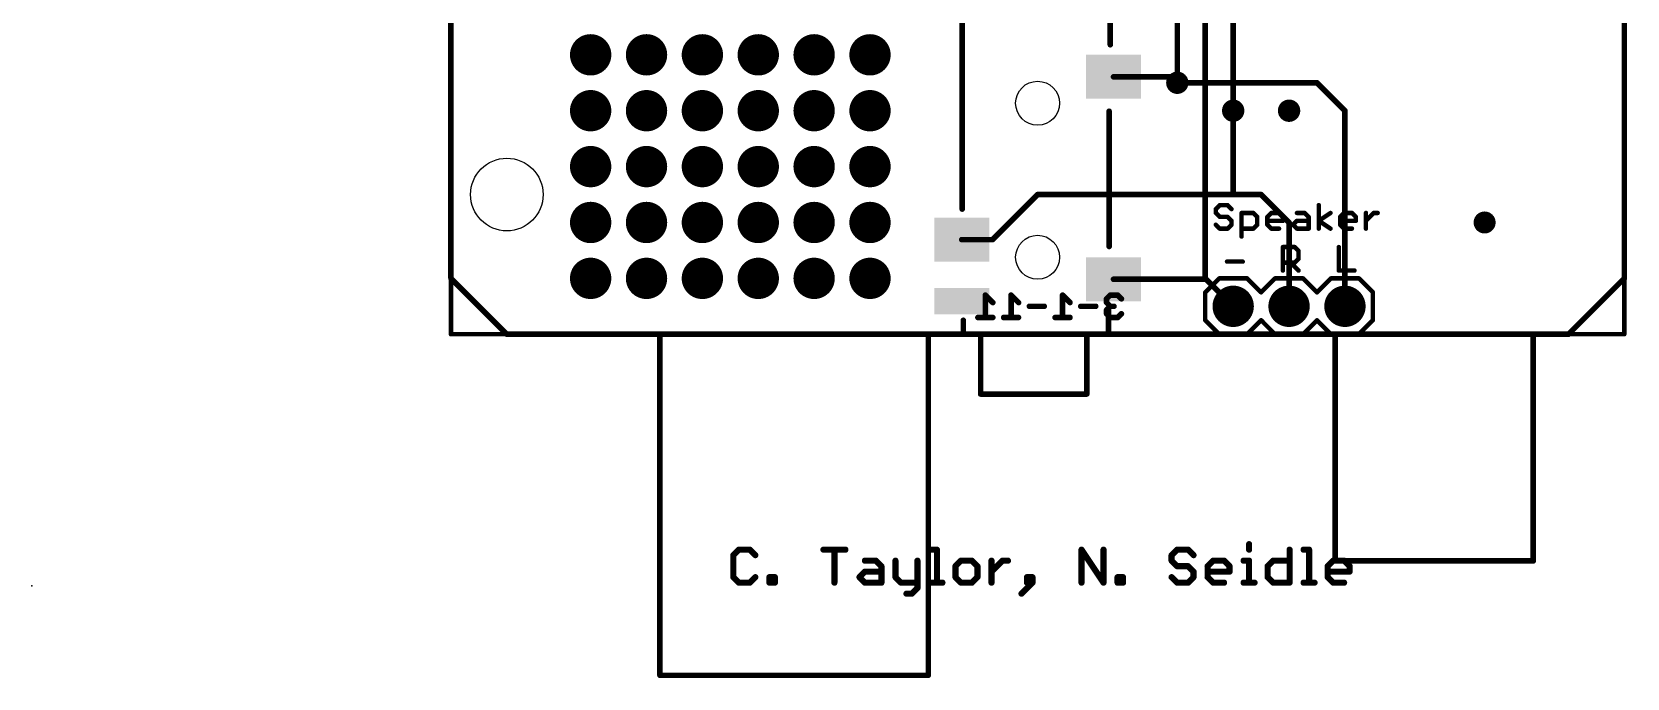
# Model space of a CAD drawing. Extents: x -19.1 to 53.5, y -15.6 to 59.8.
# Drawn here: x -19.1 to 53.5, y -15.6 to 13.7 of the extents above; entities that cross this region are included whole.
import ezdxf

# ---------------------------------------------------------------- set-up
doc = ezdxf.new("R2010")
doc.units = 0
for name, color, linetype in [('1', 12, 'CONTINUOUS'), ('16', 132, 'CONTINUOUS'), ('17', 110, 'CONTINUOUS'), ('18', 110, 'CONTINUOUS'), ('20', 53, 'CONTINUOUS'), ('21', 41, 'CONTINUOUS'), ('23', 53, 'CONTINUOUS'), ('51', 53, 'CONTINUOUS')]:
    doc.layers.add(name, color=color, linetype=linetype)

# ---------------------------------------------------------------- blocks, each defined once
blk = doc.blocks.new('RECT')
blk.add_solid([(-0.5, -0.5), (0.5, -0.5), (-0.5, 0.5), (0.5, 0.5)])
blk = doc.blocks.new('ROUNDP')
at = {"const_width": 0.5}
blk.add_lwpolyline([(0, -0.25, 1), (0, 0.25, 1), (0, -0.25)], format="xyb", dxfattribs=at)
blk = doc.blocks.new('PIE')
at = {"const_width": 0.5}
blk.add_lwpolyline([(0, -0.25, 1), (0, 0.25, 1), (0, -0.25)], format="xyb", dxfattribs=at)
blk = doc.blocks.new('ROUNDV')
at = {"const_width": 0.5}
blk.add_lwpolyline([(0, -0.25, 1), (0, 0.25, 1), (0, -0.25)], format="xyb", dxfattribs=at)

msp = doc.modelspace()

# ---------------------------------------------------------------- linework, layer by layer
at = {"layer": '1'}
for points, const_width in [([(0, 0), (0, 59.69)], 0.2032), ([(53.34, 59.69), (53.34, 0)], 0.2032), ([(30.12, 11.7), (32.75, 11.7)], 0.254), ([(32.75, 11.7), (33.02, 11.43)], 0.254), ([(33.02, 11.43), (39.37, 11.43)], 0.254), ([(39.37, 11.43), (40.64, 10.16)], 0.254), ([(35.56, 6.35), (35.56, 10.16)], 0.254), ([(40.64, 10.16), (40.64, 1.27)], 0.254), ([(24.62, 4.3), (26.67, 6.35)], 0.254), ([(26.67, 6.35), (35.56, 6.35)], 0.254), ([(35.56, 6.35), (36.83, 6.35)], 0.254), ([(36.83, 6.35), (38.1, 5.08)], 0.254), ([(38.1, 5.08), (38.1, 1.27)], 0.254), ([(23.22, 4.3), (24.62, 4.3)], 0.254), ([(30.12, 2.5), (34.33, 2.5)], 0.254), ([(34.33, 2.5), (35.56, 1.27)], 0.254), ([(53.34, 0), (0, 0)], 0.2032)]:
    msp.add_lwpolyline(points, dxfattribs=dict(at, const_width=const_width))
for points, const_width in [([(30.12, 11.7635, 1), (30.12, 11.6365)], 0.127), ([(32.7949, 11.7449, 1), (32.7051, 11.6551)], 0.127), ([(32.75, 11.6365, 1), (32.75, 11.7635)], 0.127), ([(33.02, 11.4935, 1), (33.02, 11.3665)], 0.127), ([(32.9751, 11.3851, 1), (33.0649, 11.4749)], 0.127), ([(39.4149, 11.4749, 1), (39.3251, 11.3851)], 0.127), ([(39.37, 11.3665, 1), (39.37, 11.4935)], 0.127), ([(35.6235, 10.16, 1), (35.4965, 10.16)], 0.127), ([(40.7035, 10.16, 1), (40.5765, 10.16)], 0.127), ([(40.5951, 10.1151, 1), (40.6849, 10.2049)], 0.127), ([(26.67, 6.4135, 1), (26.67, 6.2865)], 0.127), ([(26.7149, 6.3051, 1), (26.6251, 6.3949)], 0.127), ([(35.56, 6.4135, 1), (35.56, 6.2865)], 0.127), ([(35.4965, 6.35, 1), (35.6235, 6.35)], 0.127), ([(35.56, 6.2865, 1), (35.56, 6.4135)], 0.127), ([(36.8749, 6.3949, 1), (36.7851, 6.3051)], 0.127), ([(36.83, 6.2865, 1), (36.83, 6.4135)], 0.127), ([(38.1635, 5.08, 1), (38.0365, 5.08)], 0.127), ([(38.0551, 5.0351, 1), (38.1449, 5.1249)], 0.127), ([(23.22, 4.3635, 1), (23.22, 4.2365)], 0.127), ([(24.5751, 4.3449, 1), (24.6649, 4.2551)], 0.127), ([(24.62, 4.2365, 1), (24.62, 4.3635)], 0.127), ([(30.12, 2.5635, 1), (30.12, 2.4365)], 0.127), ([(34.3749, 2.5449, 1), (34.2851, 2.4551)], 0.127), ([(34.33, 2.4365, 1), (34.33, 2.5635)], 0.127), ([(35.5151, 1.2251, 1), (35.6049, 1.3149)], 0.127), ([(38.0365, 1.27, 1), (38.1635, 1.27)], 0.127), ([(40.5765, 1.27, 1), (40.7035, 1.27)], 0.127), ([(0, 0.0508, 1), (0, -0.0508)], 0.1016), ([(-0.0508, 0, 1), (0.0508, 0)], 0.1016), ([(53.2892, 0, 1), (53.3908, 0)], 0.1016), ([(53.34, -0.0508, 1), (53.34, 0.0508)], 0.1016)]:
    msp.add_lwpolyline(points, format="xyb", dxfattribs=dict(at, const_width=const_width))
at = {"layer": '16'}
for points, const_width in [([(0, 0), (0, 59.69)], 0.2032), ([(53.34, 59.69), (53.34, 0)], 0.2032), ([(34.29, 2.54), (34.29, 31.115)], 0.254), ([(35.56, 10.16), (35.56, 31.75)], 0.254), ([(33.02, 11.43), (33.02, 30.607)], 0.254), ([(35.56, 1.27), (34.29, 2.54)], 0.254), ([(24.633, 1.4399), (24.2941, 1.7789)], 0.254), ([(24.2941, 1.7789), (24.2941, 0.762)], 0.254), ([(25.8024, 1.4399), (25.4635, 1.7789)], 0.254), ([(25.4635, 1.7789), (25.4635, 0.762)], 0.254), ([(28.1412, 1.4399), (27.8023, 1.7789)], 0.254), ([(27.8023, 1.7789), (27.8023, 0.762)], 0.254), ([(29.9716, 1.7789), (29.8021, 1.6094)], 0.254), ([(29.8021, 1.6094), (29.8021, 1.4399)], 0.254), ([(29.8021, 1.4399), (29.9716, 1.2704)], 0.254), ([(30.3105, 1.7789), (29.9716, 1.7789)], 0.254), ([(30.48, 1.6094), (30.3105, 1.7789)], 0.254), ([(24.633, 0.762), (23.9551, 0.762)], 0.254), ([(25.8024, 0.762), (25.1245, 0.762)], 0.254), ([(26.9718, 1.2704), (26.2939, 1.2704)], 0.254), ([(28.1412, 0.762), (27.4633, 0.762)], 0.254), ([(29.3106, 1.2704), (28.6327, 1.2704)], 0.254), ([(29.9716, 1.2704), (29.8021, 1.101)], 0.254), ([(29.8021, 1.101), (29.8021, 0.9315)], 0.254), ([(29.8021, 0.9315), (29.9716, 0.762)], 0.254), ([(29.9716, 1.2704), (30.141, 1.2704)], 0.254), ([(29.9716, 0.762), (30.3105, 0.762)], 0.254), ([(30.3105, 0.762), (30.48, 0.9315)], 0.254), ([(53.34, 0), (0, 0)], 0.2032)]:
    msp.add_lwpolyline(points, dxfattribs=dict(at, const_width=const_width))
for points, const_width in [([(32.9565, 11.43, 1), (33.0835, 11.43)], 0.127), ([(35.4965, 10.16, 1), (35.6235, 10.16)], 0.127), ([(34.3349, 2.5849, 1), (34.2451, 2.4951)], 0.127), ([(34.2265, 2.54, 1), (34.3535, 2.54)], 0.127), ([(24.339, 1.8238, 1), (24.2492, 1.734)], 0.127), ([(24.3576, 1.7789, 1), (24.2306, 1.7789)], 0.127), ([(24.5881, 1.395, 1), (24.6779, 1.4848)], 0.127), ([(25.5084, 1.8238, 1), (25.4186, 1.734)], 0.127), ([(25.527, 1.7789, 1), (25.4, 1.7789)], 0.127), ([(25.7575, 1.395, 1), (25.8473, 1.4848)], 0.127), ([(27.8472, 1.8238, 1), (27.7573, 1.734)], 0.127), ([(27.8658, 1.7789, 1), (27.7387, 1.7789)], 0.127), ([(28.0963, 1.395, 1), (28.1861, 1.4848)], 0.127), ([(29.8656, 1.6094, 1), (29.7386, 1.6094)], 0.127), ([(29.7572, 1.6543, 1), (29.847, 1.5645)], 0.127), ([(29.847, 1.4848, 1), (29.7572, 1.395)], 0.127), ([(29.7386, 1.4399, 1), (29.8656, 1.4399)], 0.127), ([(29.9716, 1.8424, 1), (29.9716, 1.7154)], 0.127), ([(30.0165, 1.734, 1), (29.9267, 1.8238)], 0.127), ([(30.3554, 1.8238, 1), (30.2656, 1.734)], 0.127), ([(30.3105, 1.7154, 1), (30.3105, 1.8424)], 0.127), ([(30.4351, 1.5645, 1), (30.5249, 1.6543)], 0.127), ([(23.9551, 0.8255, 1), (23.9551, 0.6985)], 0.127), ([(24.2306, 0.762, 1), (24.3576, 0.762)], 0.127), ([(24.633, 0.6985, 1), (24.633, 0.8255)], 0.127), ([(25.1245, 0.8255, 1), (25.1245, 0.6985)], 0.127), ([(25.4, 0.762, 1), (25.527, 0.762)], 0.127), ([(25.8024, 0.6985, 1), (25.8024, 0.8255)], 0.127), ([(26.2939, 1.3339, 1), (26.2939, 1.2069)], 0.127), ([(26.9718, 1.2069, 1), (26.9718, 1.3339)], 0.127), ([(27.4633, 0.8255, 1), (27.4633, 0.6985)], 0.127), ([(27.7387, 0.762, 1), (27.8658, 0.762)], 0.127), ([(28.1412, 0.6985, 1), (28.1412, 0.8255)], 0.127), ([(28.6327, 1.3339, 1), (28.6327, 1.2069)], 0.127), ([(29.3106, 1.2069, 1), (29.3106, 1.3339)], 0.127), ([(29.8656, 1.101, 1), (29.7386, 1.101)], 0.127), ([(29.7572, 1.1459, 1), (29.847, 1.0561)], 0.127), ([(29.847, 0.9764, 1), (29.7572, 0.8866)], 0.127), ([(29.7386, 0.9315, 1), (29.8656, 0.9315)], 0.127), ([(29.9716, 1.3339, 1), (29.9716, 1.2069)], 0.127), ([(29.9716, 0.8255, 1), (29.9716, 0.6985)], 0.127), ([(30.0165, 1.2255, 1), (29.9267, 1.3153)], 0.127), ([(29.9267, 1.2255, 1), (30.0165, 1.3153)], 0.127), ([(29.9267, 0.7171, 1), (30.0165, 0.8069)], 0.127), ([(30.141, 1.2069, 1), (30.141, 1.3339)], 0.127), ([(30.2656, 0.8069, 1), (30.3554, 0.7171)], 0.127), ([(30.3105, 0.6985, 1), (30.3105, 0.8255)], 0.127), ([(30.5249, 0.8866, 1), (30.4351, 0.9764)], 0.127), ([(35.5151, 1.2251, 1), (35.6049, 1.3149)], 0.127), ([(0, 0.0508, 1), (0, -0.0508)], 0.1016), ([(-0.0508, 0, 1), (0.0508, 0)], 0.1016), ([(53.2892, 0, 1), (53.3908, 0)], 0.1016), ([(53.34, -0.0508, 1), (53.34, 0.0508)], 0.1016)]:
    msp.add_lwpolyline(points, format="xyb", dxfattribs=dict(at, const_width=const_width))
at = {"layer": '20', "const_width": 0.2032}
for points in [[(53.34, 57.15), (53.34, 2.54)], [(0, 2.54), (0, 55.88)], [(2.54, 0), (0, 2.54)], [(53.34, 2.54), (50.8, 0)], [(50.8, 0), (2.54, 0)]]:
    msp.add_lwpolyline(points, dxfattribs=at)
at = {"layer": '20', "const_width": 0.1016}
for points in [[(0.0359, 2.5759, 1), (-0.0359, 2.5041)], [(-0.0508, 2.54, 1), (0.0508, 2.54)], [(53.2892, 2.54, 1), (53.3908, 2.54)], [(53.3759, 2.5041, 1), (53.3041, 2.5759)], [(2.54, 0.0508, 1), (2.54, -0.0508)], [(2.5041, -0.0359, 1), (2.5759, 0.0359)], [(50.7641, 0.0359, 1), (50.8359, -0.0359)], [(50.8, -0.0508, 1), (50.8, 0.0508)]]:
    msp.add_lwpolyline(points, format="xyb", dxfattribs=at)
at = {"layer": '20'}
for centre, radius in [((26.67, 10.5), 1), ((2.54, 6.35), 1.651), ((26.67, 3.5), 1)]:
    msp.add_circle(centre, radius, dxfattribs=at)
at = {"layer": '21'}
for points, const_width in [([(23.241, 14.478), (23.241, 5.6896)], 0.254), ([(29.972, 14.5288), (29.972, 13.1572)], 0.254), ([(29.9212, 3.9878), (29.9212, 10.1346)], 0.254), ([(34.9505, 5.8683), (34.7726, 5.6904)], 0.2032), ([(35.3065, 5.8683), (34.9505, 5.8683)], 0.2032), ([(35.4844, 5.6904), (35.3065, 5.8683)], 0.2032), ([(39.4502, 4.8006), (39.4502, 5.8683)], 0.2032), ([(34.7726, 5.6904), (34.7726, 5.5124)], 0.2032), ([(34.7726, 5.5124), (34.9505, 5.3345)], 0.2032), ([(34.9505, 4.8006), (34.7726, 4.9786)], 0.2032), ([(34.9505, 5.3345), (35.3065, 5.3345)], 0.2032), ([(35.3065, 5.3345), (35.4844, 5.1565)], 0.2032), ([(35.4844, 4.9786), (35.3065, 4.8006)], 0.2032), ([(35.4844, 5.1565), (35.4844, 4.9786)], 0.2032), ([(35.942, 4.4447), (35.942, 5.5124)], 0.2032), ([(35.942, 5.5124), (36.4759, 5.5124)], 0.2032), ([(36.4759, 5.5124), (36.6538, 5.3345)], 0.2032), ([(36.6538, 4.9786), (36.4759, 4.8006)], 0.2032), ([(36.6538, 5.3345), (36.6538, 4.9786)], 0.2032), ([(37.1114, 5.3345), (37.2893, 5.5124)], 0.2032), ([(37.1114, 4.9786), (37.1114, 5.3345)], 0.2032), ([(37.8232, 5.1565), (37.1114, 5.1565)], 0.2032), ([(37.2893, 4.8006), (37.1114, 4.9786)], 0.2032), ([(37.2893, 5.5124), (37.6453, 5.5124)], 0.2032), ([(37.6453, 5.5124), (37.8232, 5.3345)], 0.2032), ([(37.8232, 5.3345), (37.8232, 5.1565)], 0.2032), ([(38.2808, 4.9786), (38.4587, 5.1565)], 0.2032), ([(38.4587, 4.8006), (38.2808, 4.9786)], 0.2032), ([(38.4587, 5.5124), (38.8146, 5.5124)], 0.2032), ([(38.4587, 5.1565), (38.9926, 5.1565)], 0.2032), ([(38.8146, 5.5124), (38.9926, 5.3345)], 0.2032), ([(38.9926, 5.3345), (38.9926, 4.8006)], 0.2032), ([(39.4502, 5.1565), (39.984, 5.5124)], 0.2032), ([(39.984, 4.8006), (39.4502, 5.1565)], 0.2032), ([(40.4247, 5.3345), (40.6026, 5.5124)], 0.2032), ([(40.4247, 4.9786), (40.4247, 5.3345)], 0.2032), ([(41.1365, 5.1565), (40.4247, 5.1565)], 0.2032), ([(40.6026, 4.8006), (40.4247, 4.9786)], 0.2032), ([(40.6026, 5.5124), (40.9585, 5.5124)], 0.2032), ([(40.9585, 5.5124), (41.1365, 5.3345)], 0.2032), ([(41.1365, 5.3345), (41.1365, 5.1565)], 0.2032), ([(41.5941, 4.8006), (41.5941, 5.5124)], 0.2032), ([(41.5941, 5.1565), (41.95, 5.5124)], 0.2032), ([(41.95, 5.5124), (42.1279, 5.5124)], 0.2032), ([(35.3065, 4.8006), (34.9505, 4.8006)], 0.2032), ([(36.4759, 4.8006), (35.942, 4.8006)], 0.2032), ([(37.6453, 4.8006), (37.2893, 4.8006)], 0.2032), ([(38.9926, 4.8006), (38.4587, 4.8006)], 0.2032), ([(40.9585, 4.8006), (40.6026, 4.8006)], 0.2032), ([(37.8206, 2.8956), (37.8206, 3.9633)], 0.2032), ([(37.8206, 3.9633), (38.3545, 3.9633)], 0.2032), ([(38.3545, 3.9633), (38.5324, 3.7854)], 0.2032), ([(38.5324, 3.7854), (38.5324, 3.4295)], 0.2032), ([(40.3606, 3.9633), (40.3606, 2.8956)], 0.2032), ([(35.2806, 3.3025), (35.9924, 3.3025)], 0.2032), ([(38.3545, 3.2515), (37.8206, 3.2515)], 0.2032), ([(38.1765, 3.2515), (38.5324, 2.8956)], 0.2032), ([(38.5324, 3.4295), (38.3545, 3.2515)], 0.2032), ([(40.3606, 2.8956), (41.0724, 2.8956)], 0.2032), ([(34.925, 2.54), (34.29, 1.905)], 0.2032), ([(34.925, 2.54), (36.195, 2.54)], 0.2032), ([(36.195, 2.54), (36.83, 1.905)], 0.2032), ([(36.83, 1.905), (37.465, 2.54)], 0.2032), ([(37.465, 2.54), (38.735, 2.54)], 0.2032), ([(38.735, 2.54), (39.37, 1.905)], 0.2032), ([(39.37, 1.905), (40.005, 2.54)], 0.2032), ([(40.005, 2.54), (41.275, 2.54)], 0.2032), ([(41.275, 2.54), (41.91, 1.905)], 0.2032), ([(34.29, 1.905), (34.29, 0.635)], 0.2032), ([(41.91, 1.905), (41.91, 0.635)], 0.2032), ([(34.29, 0.635), (34.925, 0)], 0.2032), ([(36.83, 0.635), (36.195, 0)], 0.2032), ([(37.465, 0), (36.83, 0.635)], 0.2032), ([(39.37, 0.635), (38.735, 0)], 0.2032), ([(40.005, 0), (39.37, 0.635)], 0.2032), ([(41.91, 0.635), (41.275, 0)], 0.2032), ([(36.195, 0), (34.925, 0)], 0.2032), ([(38.735, 0), (37.465, 0)], 0.2032), ([(41.275, 0), (40.005, 0)], 0.2032), ([(36.2827, -9.5404), (36.2827, -9.7904)], 0.2794), ([(13.0897, -9.7904), (12.8397, -10.0404)], 0.2794), ([(12.8397, -10.0404), (12.8397, -11.0403)], 0.2794), ([(13.5896, -9.7904), (13.0897, -9.7904)], 0.2794), ([(13.8396, -10.0404), (13.5896, -9.7904)], 0.2794), ([(16.9326, -9.7904), (17.9325, -9.7904)], 0.2794), ([(17.4325, -11.2903), (17.4325, -9.7904)], 0.2794), ([(18.8197, -10.2904), (19.3197, -10.2904)], 0.2794), ([(19.3197, -10.2904), (19.5697, -10.5404)], 0.2794), ([(20.2069, -10.2904), (20.2069, -11.0403)], 0.2794), ([(21.2068, -10.2904), (21.2068, -11.5403)], 0.2794), ([(21.8441, -9.7904), (22.094, -9.7904)], 0.2794), ([(22.094, -9.7904), (22.094, -11.2903)], 0.2794), ([(23.1855, -10.2904), (22.9355, -10.5404)], 0.2794), ([(23.6854, -10.2904), (23.1855, -10.2904)], 0.2794), ([(23.9354, -10.5404), (23.6854, -10.2904)], 0.2794), ([(24.5727, -11.2903), (24.5727, -10.2904)], 0.2794), ([(24.5727, -10.7903), (25.0726, -10.2904)], 0.2794), ([(25.0726, -10.2904), (25.3226, -10.2904)], 0.2794), ([(28.6655, -11.2903), (28.6655, -9.7904)], 0.2794), ([(28.6655, -9.7904), (29.6655, -11.2903)], 0.2794), ([(29.6655, -11.2903), (29.6655, -9.7904)], 0.2794), ([(33.0084, -9.7904), (32.7584, -10.0404)], 0.2794), ([(32.7584, -10.0404), (32.7584, -10.2904)], 0.2794), ([(32.7584, -10.2904), (33.0084, -10.5404)], 0.2794), ([(33.5084, -9.7904), (33.0084, -9.7904)], 0.2794), ([(33.7584, -10.0404), (33.5084, -9.7904)], 0.2794), ([(34.3956, -10.5404), (34.6456, -10.2904)], 0.2794), ([(34.6456, -10.2904), (35.1455, -10.2904)], 0.2794), ([(35.1455, -10.2904), (35.3955, -10.5404)], 0.2794), ([(36.0327, -10.2904), (36.2827, -10.2904)], 0.2794), ([(36.2827, -10.2904), (36.2827, -11.2903)], 0.2794), ([(37.1242, -10.5404), (37.3742, -10.2904)], 0.2794), ([(37.3742, -10.2904), (38.1241, -10.2904)], 0.2794), ([(38.1241, -9.7904), (38.1241, -11.2903)], 0.2794), ([(38.7613, -9.7904), (39.0113, -9.7904)], 0.2794), ([(39.0113, -9.7904), (39.0113, -11.2903)], 0.2794), ([(39.8528, -10.5404), (40.1028, -10.2904)], 0.2794), ([(40.1028, -10.2904), (40.6027, -10.2904)], 0.2794), ([(40.6027, -10.2904), (40.8527, -10.5404)], 0.2794), ([(18.5697, -11.0403), (18.8197, -10.7903)], 0.2794), ([(18.8197, -10.7903), (19.5697, -10.7903)], 0.2794), ([(19.5697, -10.5404), (19.5697, -11.2903)], 0.2794), ([(22.9355, -10.5404), (22.9355, -11.0403)], 0.2794), ([(23.9354, -11.0403), (23.9354, -10.5404)], 0.2794), ([(33.0084, -10.5404), (33.5084, -10.5404)], 0.2794), ([(33.5084, -10.5404), (33.7584, -10.7903)], 0.2794), ([(33.7584, -10.7903), (33.7584, -11.0403)], 0.2794), ([(34.3956, -11.0403), (34.3956, -10.5404)], 0.2794), ([(35.3955, -10.7903), (34.3956, -10.7903)], 0.2794), ([(35.3955, -10.5404), (35.3955, -10.7903)], 0.2794), ([(37.1242, -11.0403), (37.1242, -10.5404)], 0.2794), ([(39.8528, -11.0403), (39.8528, -10.5404)], 0.2794), ([(40.8527, -10.7903), (39.8528, -10.7903)], 0.2794), ([(40.8527, -10.5404), (40.8527, -10.7903)], 0.2794), ([(12.8397, -11.0403), (13.0897, -11.2903)], 0.2794), ([(13.0897, -11.2903), (13.5896, -11.2903)], 0.2794), ([(13.5896, -11.2903), (13.8396, -11.0403)], 0.2794), ([(14.4769, -11.2903), (14.4769, -11.0403)], 0.2794), ([(14.4769, -11.0403), (14.7268, -11.0403)], 0.2794), ([(14.7268, -11.2903), (14.4769, -11.2903)], 0.2794), ([(14.7268, -11.0403), (14.7268, -11.2903)], 0.2794), ([(18.8197, -11.2903), (18.5697, -11.0403)], 0.2794), ([(19.5697, -11.2903), (18.8197, -11.2903)], 0.2794), ([(20.2069, -11.0403), (20.4569, -11.2903)], 0.2794), ([(20.4569, -11.2903), (21.2068, -11.2903)], 0.2794), ([(21.2068, -11.5403), (20.9568, -11.7903)], 0.2794), ([(21.8441, -11.2903), (22.344, -11.2903)], 0.2794), ([(22.9355, -11.0403), (23.1855, -11.2903)], 0.2794), ([(23.1855, -11.2903), (23.6854, -11.2903)], 0.2794), ([(23.6854, -11.2903), (23.9354, -11.0403)], 0.2794), ([(25.9369, -11.7903), (26.4369, -11.2903)], 0.2794), ([(26.4369, -11.0403), (26.1869, -11.0403)], 0.2794), ([(26.1869, -11.0403), (26.1869, -11.2903)], 0.2794), ([(26.1869, -11.2903), (26.4369, -11.2903)], 0.2794), ([(26.4369, -11.2903), (26.4369, -11.0403)], 0.2794), ([(30.3027, -11.2903), (30.3027, -11.0403)], 0.2794), ([(30.3027, -11.0403), (30.5527, -11.0403)], 0.2794), ([(30.5527, -11.2903), (30.3027, -11.2903)], 0.2794), ([(30.5527, -11.0403), (30.5527, -11.2903)], 0.2794), ([(33.0084, -11.2903), (32.7584, -11.0403)], 0.2794), ([(33.5084, -11.2903), (33.0084, -11.2903)], 0.2794), ([(33.7584, -11.0403), (33.5084, -11.2903)], 0.2794), ([(34.6456, -11.2903), (34.3956, -11.0403)], 0.2794), ([(35.1455, -11.2903), (34.6456, -11.2903)], 0.2794), ([(36.0327, -11.2903), (36.5327, -11.2903)], 0.2794), ([(37.3742, -11.2903), (37.1242, -11.0403)], 0.2794), ([(38.1241, -11.2903), (37.3742, -11.2903)], 0.2794), ([(38.7613, -11.2903), (39.2613, -11.2903)], 0.2794), ([(40.1028, -11.2903), (39.8528, -11.0403)], 0.2794), ([(40.6027, -11.2903), (40.1028, -11.2903)], 0.2794), ([(20.9568, -11.7903), (20.7069, -11.7903)], 0.2794)]:
    msp.add_lwpolyline(points, dxfattribs=dict(at, const_width=const_width))
for points, const_width in [([(29.9085, 13.1572, 1), (30.0355, 13.1572)], 0.127), ([(29.9847, 10.1346, 1), (29.8577, 10.1346)], 0.127), ([(34.9505, 5.9191, 1), (34.9505, 5.8175)], 0.1016), ([(34.9865, 5.8324, 1), (34.9146, 5.9042)], 0.1016), ([(35.3424, 5.9042, 1), (35.2705, 5.8324)], 0.1016), ([(35.3065, 5.8175, 1), (35.3065, 5.9191)], 0.1016), ([(39.501, 5.8683, 1), (39.3994, 5.8683)], 0.1016), ([(23.1775, 5.6896, 1), (23.3045, 5.6896)], 0.127), ([(34.8234, 5.6904, 1), (34.7218, 5.6904)], 0.1016), ([(34.7367, 5.7263, 1), (34.8085, 5.6544)], 0.1016), ([(34.8085, 5.5483, 1), (34.7367, 5.4765)], 0.1016), ([(34.7218, 5.5124, 1), (34.8234, 5.5124)], 0.1016), ([(34.8085, 5.0145, 1), (34.7367, 4.9426)], 0.1016), ([(34.9505, 5.3853, 1), (34.9505, 5.2837)], 0.1016), ([(34.9146, 5.2985, 1), (34.9865, 5.3704)], 0.1016), ([(35.3424, 5.3704, 1), (35.2705, 5.2985)], 0.1016), ([(35.3065, 5.2837, 1), (35.3065, 5.3853)], 0.1016), ([(35.5352, 5.1565, 1), (35.4336, 5.1565)], 0.1016), ([(35.4485, 5.6544, 1), (35.5203, 5.7263)], 0.1016), ([(35.4485, 5.1206, 1), (35.5203, 5.1924)], 0.1016), ([(35.5203, 4.9426, 1), (35.4485, 5.0145)], 0.1016), ([(35.9928, 5.5124, 1), (35.8912, 5.5124)], 0.1016), ([(35.942, 5.5632, 1), (35.942, 5.4616)], 0.1016), ([(36.5118, 5.5483, 1), (36.4399, 5.4765)], 0.1016), ([(36.4759, 5.4616, 1), (36.4759, 5.5632)], 0.1016), ([(36.7046, 5.3345, 1), (36.603, 5.3345)], 0.1016), ([(36.6179, 5.2985, 1), (36.6897, 5.3704)], 0.1016), ([(36.6897, 4.9426, 1), (36.6179, 5.0145)], 0.1016), ([(37.1622, 5.3345, 1), (37.0606, 5.3345)], 0.1016), ([(37.0755, 5.3704, 1), (37.1473, 5.2985)], 0.1016), ([(37.1114, 5.2073, 1), (37.1114, 5.1057)], 0.1016), ([(37.1473, 5.0145, 1), (37.0755, 4.9426)], 0.1016), ([(37.2893, 5.5632, 1), (37.2893, 5.4616)], 0.1016), ([(37.3253, 5.4765, 1), (37.2534, 5.5483)], 0.1016), ([(37.6812, 5.5483, 1), (37.6093, 5.4765)], 0.1016), ([(37.6453, 5.4616, 1), (37.6453, 5.5632)], 0.1016), ([(37.874, 5.3345, 1), (37.7724, 5.3345)], 0.1016), ([(37.7724, 5.1565, 1), (37.874, 5.1565)], 0.1016), ([(37.7873, 5.2985, 1), (37.8591, 5.3704)], 0.1016), ([(37.8232, 5.1057, 1), (37.8232, 5.2073)], 0.1016), ([(38.3167, 5.0145, 1), (38.2449, 4.9426)], 0.1016), ([(38.4587, 5.5632, 1), (38.4587, 5.4616)], 0.1016), ([(38.4587, 5.2073, 1), (38.4587, 5.1057)], 0.1016), ([(38.4947, 5.1206, 1), (38.4228, 5.1924)], 0.1016), ([(38.8506, 5.5483, 1), (38.7787, 5.4765)], 0.1016), ([(38.8146, 5.4616, 1), (38.8146, 5.5632)], 0.1016), ([(39.0434, 5.3345, 1), (38.9418, 5.3345)], 0.1016), ([(38.9567, 5.2985, 1), (39.0285, 5.3704)], 0.1016), ([(38.9926, 5.1057, 1), (38.9926, 5.2073)], 0.1016), ([(39.4784, 5.1988, 1), (39.422, 5.1142)], 0.1016), ([(39.422, 5.1988, 1), (39.4784, 5.1142)], 0.1016), ([(40.0122, 5.4701, 1), (39.9559, 5.5547)], 0.1016), ([(40.4755, 5.3345, 1), (40.3739, 5.3345)], 0.1016), ([(40.3888, 5.3704, 1), (40.4606, 5.2985)], 0.1016), ([(40.4247, 5.2073, 1), (40.4247, 5.1057)], 0.1016), ([(40.4606, 5.0145, 1), (40.3888, 4.9426)], 0.1016), ([(40.6026, 5.5632, 1), (40.6026, 5.4616)], 0.1016), ([(40.6386, 5.4765, 1), (40.5667, 5.5483)], 0.1016), ([(40.9945, 5.5483, 1), (40.9226, 5.4765)], 0.1016), ([(40.9585, 5.4616, 1), (40.9585, 5.5632)], 0.1016), ([(41.1873, 5.3345, 1), (41.0857, 5.3345)], 0.1016), ([(41.0857, 5.1565, 1), (41.1873, 5.1565)], 0.1016), ([(41.1006, 5.2985, 1), (41.1724, 5.3704)], 0.1016), ([(41.1365, 5.1057, 1), (41.1365, 5.2073)], 0.1016), ([(41.6449, 5.5124, 1), (41.5433, 5.5124)], 0.1016), ([(41.5582, 5.1924, 1), (41.63, 5.1206)], 0.1016), ([(41.95, 5.5632, 1), (41.95, 5.4616)], 0.1016), ([(41.9859, 5.4765, 1), (41.9141, 5.5483)], 0.1016), ([(42.1279, 5.4616, 1), (42.1279, 5.5632)], 0.1016), ([(34.9505, 4.8514, 1), (34.9505, 4.7498)], 0.1016), ([(34.9146, 4.7647, 1), (34.9865, 4.8365)], 0.1016), ([(35.2705, 4.8365, 1), (35.3424, 4.7647)], 0.1016), ([(35.3065, 4.7498, 1), (35.3065, 4.8514)], 0.1016), ([(35.4336, 4.9786, 1), (35.5352, 4.9786)], 0.1016), ([(35.942, 4.8514, 1), (35.942, 4.7498)], 0.1016), ([(35.8912, 4.4447, 1), (35.9928, 4.4447)], 0.1016), ([(36.4399, 4.8365, 1), (36.5118, 4.7647)], 0.1016), ([(36.4759, 4.7498, 1), (36.4759, 4.8514)], 0.1016), ([(36.603, 4.9786, 1), (36.7046, 4.9786)], 0.1016), ([(37.0606, 4.9786, 1), (37.1622, 4.9786)], 0.1016), ([(37.2893, 4.8514, 1), (37.2893, 4.7498)], 0.1016), ([(37.2534, 4.7647, 1), (37.3253, 4.8365)], 0.1016), ([(37.6453, 4.7498, 1), (37.6453, 4.8514)], 0.1016), ([(38.2449, 5.0145, 1), (38.3167, 4.9426)], 0.1016), ([(38.4587, 4.8514, 1), (38.4587, 4.7498)], 0.1016), ([(38.4228, 4.7647, 1), (38.4947, 4.8365)], 0.1016), ([(38.9418, 4.8006, 1), (39.0434, 4.8006)], 0.1016), ([(38.9926, 4.7498, 1), (38.9926, 4.8514)], 0.1016), ([(39.3994, 4.8006, 1), (39.501, 4.8006)], 0.1016), ([(39.9559, 4.7583, 1), (40.0122, 4.8429)], 0.1016), ([(40.3739, 4.9786, 1), (40.4755, 4.9786)], 0.1016), ([(40.6026, 4.8514, 1), (40.6026, 4.7498)], 0.1016), ([(40.5667, 4.7647, 1), (40.6386, 4.8365)], 0.1016), ([(40.9585, 4.7498, 1), (40.9585, 4.8514)], 0.1016), ([(41.5433, 4.8006, 1), (41.6449, 4.8006)], 0.1016), ([(29.8577, 3.9878, 1), (29.9847, 3.9878)], 0.127), ([(37.8714, 3.9633, 1), (37.7698, 3.9633)], 0.1016), ([(37.8206, 4.0141, 1), (37.8206, 3.9125)], 0.1016), ([(38.3904, 3.9992, 1), (38.3185, 3.9274)], 0.1016), ([(38.3545, 3.9125, 1), (38.3545, 4.0141)], 0.1016), ([(38.5832, 3.7854, 1), (38.4816, 3.7854)], 0.1016), ([(38.4965, 3.7494, 1), (38.5683, 3.8213)], 0.1016), ([(40.4114, 3.9633, 1), (40.3098, 3.9633)], 0.1016), ([(35.2806, 3.3533, 1), (35.2806, 3.2517)], 0.1016), ([(35.9924, 3.2517, 1), (35.9924, 3.3533)], 0.1016), ([(37.8206, 3.3023, 1), (37.8206, 3.2007)], 0.1016), ([(37.7698, 2.8956, 1), (37.8714, 2.8956)], 0.1016), ([(38.2124, 3.2874, 1), (38.1406, 3.2156)], 0.1016), ([(38.3185, 3.2874, 1), (38.3904, 3.2156)], 0.1016), ([(38.3545, 3.2007, 1), (38.3545, 3.3023)], 0.1016), ([(38.4816, 3.4295, 1), (38.5832, 3.4295)], 0.1016), ([(38.5683, 3.3935, 1), (38.4965, 3.4654)], 0.1016), ([(38.4965, 2.8597, 1), (38.5683, 2.9315)], 0.1016), ([(40.3606, 2.9464, 1), (40.3606, 2.8448)], 0.1016), ([(40.3098, 2.8956, 1), (40.4114, 2.8956)], 0.1016), ([(41.0724, 2.8448, 1), (41.0724, 2.9464)], 0.1016), ([(34.925, 2.5908, 1), (34.925, 2.4892)], 0.1016), ([(34.9609, 2.5041, 1), (34.8891, 2.5759)], 0.1016), ([(36.2309, 2.5759, 1), (36.1591, 2.5041)], 0.1016), ([(36.195, 2.4892, 1), (36.195, 2.5908)], 0.1016), ([(37.465, 2.5908, 1), (37.465, 2.4892)], 0.1016), ([(37.5009, 2.5041, 1), (37.4291, 2.5759)], 0.1016), ([(38.7709, 2.5759, 1), (38.6991, 2.5041)], 0.1016), ([(38.735, 2.4892, 1), (38.735, 2.5908)], 0.1016), ([(40.005, 2.5908, 1), (40.005, 2.4892)], 0.1016), ([(40.0409, 2.5041, 1), (39.9691, 2.5759)], 0.1016), ([(41.3109, 2.5759, 1), (41.2391, 2.5041)], 0.1016), ([(41.275, 2.4892, 1), (41.275, 2.5908)], 0.1016), ([(34.3408, 1.905, 1), (34.2392, 1.905)], 0.1016), ([(34.2541, 1.9409, 1), (34.3259, 1.8691)], 0.1016), ([(36.7941, 1.9409, 1), (36.8659, 1.8691)], 0.1016), ([(36.7941, 1.8691, 1), (36.8659, 1.9409)], 0.1016), ([(39.3341, 1.9409, 1), (39.4059, 1.8691)], 0.1016), ([(39.3341, 1.8691, 1), (39.4059, 1.9409)], 0.1016), ([(41.9608, 1.905, 1), (41.8592, 1.905)], 0.1016), ([(41.8741, 1.8691, 1), (41.9459, 1.9409)], 0.1016), ([(34.3259, 0.6709, 1), (34.2541, 0.5991)], 0.1016), ([(36.8659, 0.6709, 1), (36.7941, 0.5991)], 0.1016), ([(36.8659, 0.5991, 1), (36.7941, 0.6709)], 0.1016), ([(39.4059, 0.6709, 1), (39.3341, 0.5991)], 0.1016), ([(39.4059, 0.5991, 1), (39.3341, 0.6709)], 0.1016), ([(41.9459, 0.5991, 1), (41.8741, 0.6709)], 0.1016), ([(34.2392, 0.635, 1), (34.3408, 0.635)], 0.1016), ([(34.925, 0.0508, 1), (34.925, -0.0508)], 0.1016), ([(34.8891, -0.0359, 1), (34.9609, 0.0359)], 0.1016), ([(36.1591, 0.0359, 1), (36.2309, -0.0359)], 0.1016), ([(36.195, -0.0508, 1), (36.195, 0.0508)], 0.1016), ([(37.465, 0.0508, 1), (37.465, -0.0508)], 0.1016), ([(37.4291, -0.0359, 1), (37.5009, 0.0359)], 0.1016), ([(38.6991, 0.0359, 1), (38.7709, -0.0359)], 0.1016), ([(38.735, -0.0508, 1), (38.735, 0.0508)], 0.1016), ([(40.005, 0.0508, 1), (40.005, -0.0508)], 0.1016), ([(39.9691, -0.0359, 1), (40.0409, 0.0359)], 0.1016), ([(41.2391, 0.0359, 1), (41.3109, -0.0359)], 0.1016), ([(41.275, -0.0508, 1), (41.275, 0.0508)], 0.1016), ([(41.8592, 0.635, 1), (41.9608, 0.635)], 0.1016), ([(36.3526, -9.5404, 1), (36.2129, -9.5404)], 0.1397), ([(12.9096, -10.0404, 1), (12.7698, -10.0404)], 0.1397), ([(12.7903, -9.991, 1), (12.8891, -10.0898)], 0.1397), ([(13.0897, -9.7206, 1), (13.0897, -9.8603)], 0.1397), ([(13.1391, -9.8398, 1), (13.0403, -9.741)], 0.1397), ([(13.639, -9.741, 1), (13.5402, -9.8398)], 0.1397), ([(13.5896, -9.8603, 1), (13.5896, -9.7206)], 0.1397), ([(13.7902, -10.0898, 1), (13.889, -9.991)], 0.1397), ([(16.9326, -9.7206, 1), (16.9326, -9.8603)], 0.1397), ([(17.5024, -9.7904, 1), (17.3627, -9.7904)], 0.1397), ([(17.9325, -9.8603, 1), (17.9325, -9.7206)], 0.1397), ([(18.8197, -10.2205, 1), (18.8197, -10.3602)], 0.1397), ([(19.3691, -10.241, 1), (19.2703, -10.3398)], 0.1397), ([(19.3197, -10.3602, 1), (19.3197, -10.2205)], 0.1397), ([(20.2768, -10.2904, 1), (20.1371, -10.2904)], 0.1397), ([(21.2767, -10.2904, 1), (21.137, -10.2904)], 0.1397), ([(21.8441, -9.7206, 1), (21.8441, -9.8603)], 0.1397), ([(22.1639, -9.7904, 1), (22.0242, -9.7904)], 0.1397), ([(22.094, -9.8603, 1), (22.094, -9.7206)], 0.1397), ([(23.1855, -10.2205, 1), (23.1855, -10.3602)], 0.1397), ([(23.2349, -10.3398, 1), (23.1361, -10.241)], 0.1397), ([(23.7348, -10.241, 1), (23.636, -10.3398)], 0.1397), ([(23.6854, -10.3602, 1), (23.6854, -10.2205)], 0.1397), ([(24.6425, -10.2904, 1), (24.5028, -10.2904)], 0.1397), ([(25.0726, -10.2205, 1), (25.0726, -10.3602)], 0.1397), ([(25.122, -10.3398, 1), (25.0232, -10.241)], 0.1397), ([(25.3226, -10.3602, 1), (25.3226, -10.2205)], 0.1397), ([(28.7237, -9.7517, 1), (28.6074, -9.8292)], 0.1397), ([(28.7354, -9.7904, 1), (28.5957, -9.7904)], 0.1397), ([(29.7353, -9.7904, 1), (29.5956, -9.7904)], 0.1397), ([(32.8283, -10.0404, 1), (32.6886, -10.0404)], 0.1397), ([(32.709, -9.991, 1), (32.8078, -10.0898)], 0.1397), ([(32.8078, -10.241, 1), (32.709, -10.3398)], 0.1397), ([(33.0084, -9.7206, 1), (33.0084, -9.8603)], 0.1397), ([(33.0578, -9.8398, 1), (32.959, -9.741)], 0.1397), ([(33.5578, -9.741, 1), (33.459, -9.8398)], 0.1397), ([(33.5084, -9.8603, 1), (33.5084, -9.7206)], 0.1397), ([(33.709, -10.0898, 1), (33.8077, -9.991)], 0.1397), ([(34.6456, -10.2205, 1), (34.6456, -10.3602)], 0.1397), ([(34.695, -10.3398, 1), (34.5962, -10.241)], 0.1397), ([(35.1949, -10.241, 1), (35.0961, -10.3398)], 0.1397), ([(35.1455, -10.3602, 1), (35.1455, -10.2205)], 0.1397), ([(36.0327, -10.2205, 1), (36.0327, -10.3602)], 0.1397), ([(36.2129, -9.7904, 1), (36.3526, -9.7904)], 0.1397), ([(36.3526, -10.2904, 1), (36.2129, -10.2904)], 0.1397), ([(36.2827, -10.3602, 1), (36.2827, -10.2205)], 0.1397), ([(37.3742, -10.2205, 1), (37.3742, -10.3602)], 0.1397), ([(37.4236, -10.3398, 1), (37.3248, -10.241)], 0.1397), ([(38.194, -9.7904, 1), (38.0543, -9.7904)], 0.1397), ([(38.1241, -10.3602, 1), (38.1241, -10.2205)], 0.1397), ([(38.7613, -9.7206, 1), (38.7613, -9.8603)], 0.1397), ([(39.0812, -9.7904, 1), (38.9415, -9.7904)], 0.1397), ([(39.0113, -9.8603, 1), (39.0113, -9.7206)], 0.1397), ([(40.1028, -10.2205, 1), (40.1028, -10.3602)], 0.1397), ([(40.1521, -10.3398, 1), (40.0534, -10.241)], 0.1397), ([(40.6521, -10.241, 1), (40.5533, -10.3398)], 0.1397), ([(40.6027, -10.3602, 1), (40.6027, -10.2205)], 0.1397), ([(18.8197, -10.7205, 1), (18.8197, -10.8602)], 0.1397), ([(18.8691, -10.8397, 1), (18.7703, -10.7409)], 0.1397), ([(19.6395, -10.5404, 1), (19.4998, -10.5404)], 0.1397), ([(19.5203, -10.5898, 1), (19.6191, -10.491)], 0.1397), ([(19.5697, -10.8602, 1), (19.5697, -10.7205)], 0.1397), ([(23.0053, -10.5404, 1), (22.8656, -10.5404)], 0.1397), ([(22.8861, -10.491, 1), (22.9849, -10.5898)], 0.1397), ([(24.0053, -10.5404, 1), (23.8656, -10.5404)], 0.1397), ([(23.886, -10.5898, 1), (23.9848, -10.491)], 0.1397), ([(24.5233, -10.7409, 1), (24.622, -10.8397)], 0.1397), ([(32.6886, -10.2904, 1), (32.8283, -10.2904)], 0.1397), ([(33.0084, -10.4705, 1), (33.0084, -10.6102)], 0.1397), ([(32.959, -10.5898, 1), (33.0578, -10.491)], 0.1397), ([(33.5578, -10.491, 1), (33.459, -10.5898)], 0.1397), ([(33.5084, -10.6102, 1), (33.5084, -10.4705)], 0.1397), ([(33.8282, -10.7903, 1), (33.6885, -10.7903)], 0.1397), ([(33.709, -10.8397, 1), (33.8077, -10.7409)], 0.1397), ([(34.4654, -10.5404, 1), (34.3257, -10.5404)], 0.1397), ([(34.3462, -10.491, 1), (34.445, -10.5898)], 0.1397), ([(34.3956, -10.7205, 1), (34.3956, -10.8602)], 0.1397), ([(35.4654, -10.5404, 1), (35.3257, -10.5404)], 0.1397), ([(35.3257, -10.7903, 1), (35.4654, -10.7903)], 0.1397), ([(35.3461, -10.5898, 1), (35.4449, -10.491)], 0.1397), ([(35.3955, -10.8602, 1), (35.3955, -10.7205)], 0.1397), ([(37.194, -10.5404, 1), (37.0543, -10.5404)], 0.1397), ([(37.0748, -10.491, 1), (37.1736, -10.5898)], 0.1397), ([(39.9226, -10.5404, 1), (39.7829, -10.5404)], 0.1397), ([(39.8034, -10.491, 1), (39.9022, -10.5898)], 0.1397), ([(39.8528, -10.7205, 1), (39.8528, -10.8602)], 0.1397), ([(40.9225, -10.5404, 1), (40.7828, -10.5404)], 0.1397), ([(40.7828, -10.7903, 1), (40.9225, -10.7903)], 0.1397), ([(40.8033, -10.5898, 1), (40.9021, -10.491)], 0.1397), ([(40.8527, -10.8602, 1), (40.8527, -10.7205)], 0.1397), ([(12.7698, -11.0403, 1), (12.9096, -11.0403)], 0.1397), ([(12.8891, -10.9909, 1), (12.7903, -11.0897)], 0.1397), ([(13.0897, -11.2204, 1), (13.0897, -11.3602)], 0.1397), ([(13.0403, -11.3397, 1), (13.1391, -11.2409)], 0.1397), ([(13.5402, -11.2409, 1), (13.639, -11.3397)], 0.1397), ([(13.5896, -11.3602, 1), (13.5896, -11.2204)], 0.1397), ([(13.889, -11.0897, 1), (13.7902, -10.9909)], 0.1397), ([(14.5467, -11.0403, 1), (14.407, -11.0403)], 0.1397), ([(14.4769, -11.2204, 1), (14.4769, -11.3602)], 0.1397), ([(14.407, -11.2903, 1), (14.5467, -11.2903)], 0.1397), ([(14.4769, -10.9705, 1), (14.4769, -11.1102)], 0.1397), ([(14.7967, -11.0403, 1), (14.657, -11.0403)], 0.1397), ([(14.657, -11.2903, 1), (14.7967, -11.2903)], 0.1397), ([(14.7268, -11.1102, 1), (14.7268, -10.9705)], 0.1397), ([(14.7268, -11.3602, 1), (14.7268, -11.2204)], 0.1397), ([(17.3627, -11.2903, 1), (17.5024, -11.2903)], 0.1397), ([(18.6191, -10.9909, 1), (18.5204, -11.0897)], 0.1397), ([(18.5204, -10.9909, 1), (18.6191, -11.0897)], 0.1397), ([(18.8197, -11.2204, 1), (18.8197, -11.3602)], 0.1397), ([(18.7703, -11.3397, 1), (18.8691, -11.2409)], 0.1397), ([(19.4998, -11.2903, 1), (19.6395, -11.2903)], 0.1397), ([(19.5697, -11.3602, 1), (19.5697, -11.2204)], 0.1397), ([(20.2563, -10.9909, 1), (20.1575, -11.0897)], 0.1397), ([(20.1371, -11.0403, 1), (20.2768, -11.0403)], 0.1397), ([(20.4569, -11.2204, 1), (20.4569, -11.3602)], 0.1397), ([(20.4075, -11.3397, 1), (20.5063, -11.2409)], 0.1397), ([(21.137, -11.5403, 1), (21.2767, -11.5403)], 0.1397), ([(21.2562, -11.5897, 1), (21.1574, -11.4909)], 0.1397), ([(21.2068, -11.3602, 1), (21.2068, -11.2204)], 0.1397), ([(21.8441, -11.2204, 1), (21.8441, -11.3602)], 0.1397), ([(22.0242, -11.2903, 1), (22.1639, -11.2903)], 0.1397), ([(22.344, -11.3602, 1), (22.344, -11.2204)], 0.1397), ([(22.9849, -10.9909, 1), (22.8861, -11.0897)], 0.1397), ([(22.8656, -11.0403, 1), (23.0053, -11.0403)], 0.1397), ([(23.1855, -11.2204, 1), (23.1855, -11.3602)], 0.1397), ([(23.1361, -11.3397, 1), (23.2349, -11.2409)], 0.1397), ([(23.636, -11.2409, 1), (23.7348, -11.3397)], 0.1397), ([(23.6854, -11.3602, 1), (23.6854, -11.2204)], 0.1397), ([(23.8656, -11.0403, 1), (24.0053, -11.0403)], 0.1397), ([(23.9848, -11.0897, 1), (23.886, -10.9909)], 0.1397), ([(24.5028, -11.2903, 1), (24.6425, -11.2903)], 0.1397), ([(26.1869, -10.9705, 1), (26.1869, -11.1102)], 0.1397), ([(26.1869, -11.2204, 1), (26.1869, -11.3602)], 0.1397), ([(26.2568, -11.0403, 1), (26.1171, -11.0403)], 0.1397), ([(26.1171, -11.2903, 1), (26.2568, -11.2903)], 0.1397), ([(26.5068, -11.0403, 1), (26.3671, -11.0403)], 0.1397), ([(26.3671, -11.2903, 1), (26.5068, -11.2903)], 0.1397), ([(26.4863, -11.3397, 1), (26.3875, -11.2409)], 0.1397), ([(26.4369, -11.1102, 1), (26.4369, -10.9705)], 0.1397), ([(26.4369, -11.3602, 1), (26.4369, -11.2204)], 0.1397), ([(28.5957, -11.2903, 1), (28.7354, -11.2903)], 0.1397), ([(29.5956, -11.2903, 1), (29.7353, -11.2903)], 0.1397), ([(29.6073, -11.329, 1), (29.7236, -11.2516)], 0.1397), ([(30.3027, -10.9705, 1), (30.3027, -11.1102)], 0.1397), ([(30.3027, -11.2204, 1), (30.3027, -11.3602)], 0.1397), ([(30.3726, -11.0403, 1), (30.2329, -11.0403)], 0.1397), ([(30.2329, -11.2903, 1), (30.3726, -11.2903)], 0.1397), ([(30.6225, -11.0403, 1), (30.4828, -11.0403)], 0.1397), ([(30.4828, -11.2903, 1), (30.6225, -11.2903)], 0.1397), ([(30.5527, -11.1102, 1), (30.5527, -10.9705)], 0.1397), ([(30.5527, -11.3602, 1), (30.5527, -11.2204)], 0.1397), ([(32.8078, -10.9909, 1), (32.709, -11.0897)], 0.1397), ([(33.0084, -11.2204, 1), (33.0084, -11.3602)], 0.1397), ([(32.959, -11.3397, 1), (33.0578, -11.2409)], 0.1397), ([(33.459, -11.2409, 1), (33.5578, -11.3397)], 0.1397), ([(33.5084, -11.3602, 1), (33.5084, -11.2204)], 0.1397), ([(33.6885, -11.0403, 1), (33.8282, -11.0403)], 0.1397), ([(33.8077, -11.0897, 1), (33.709, -10.9909)], 0.1397), ([(34.3257, -11.0403, 1), (34.4654, -11.0403)], 0.1397), ([(34.445, -10.9909, 1), (34.3462, -11.0897)], 0.1397), ([(34.6456, -11.2204, 1), (34.6456, -11.3602)], 0.1397), ([(34.5962, -11.3397, 1), (34.695, -11.2409)], 0.1397), ([(35.1455, -11.3602, 1), (35.1455, -11.2204)], 0.1397), ([(36.0327, -11.2204, 1), (36.0327, -11.3602)], 0.1397), ([(36.2129, -11.2903, 1), (36.3526, -11.2903)], 0.1397), ([(36.5327, -11.3602, 1), (36.5327, -11.2204)], 0.1397), ([(37.0543, -11.0403, 1), (37.194, -11.0403)], 0.1397), ([(37.1736, -10.9909, 1), (37.0748, -11.0897)], 0.1397), ([(37.3742, -11.2204, 1), (37.3742, -11.3602)], 0.1397), ([(37.3248, -11.3397, 1), (37.4236, -11.2409)], 0.1397), ([(38.0543, -11.2903, 1), (38.194, -11.2903)], 0.1397), ([(38.1241, -11.3602, 1), (38.1241, -11.2204)], 0.1397), ([(38.7613, -11.2204, 1), (38.7613, -11.3602)], 0.1397), ([(38.9415, -11.2903, 1), (39.0812, -11.2903)], 0.1397), ([(39.2613, -11.3602, 1), (39.2613, -11.2204)], 0.1397), ([(39.7829, -11.0403, 1), (39.9226, -11.0403)], 0.1397), ([(39.9022, -10.9909, 1), (39.8034, -11.0897)], 0.1397), ([(40.1028, -11.2204, 1), (40.1028, -11.3602)], 0.1397), ([(40.0534, -11.3397, 1), (40.1521, -11.2409)], 0.1397), ([(40.6027, -11.3602, 1), (40.6027, -11.2204)], 0.1397), ([(20.7069, -11.7204, 1), (20.7069, -11.8601)], 0.1397), ([(20.9075, -11.7409, 1), (21.0062, -11.8397)], 0.1397), ([(20.9568, -11.8601, 1), (20.9568, -11.7204)], 0.1397), ([(25.8876, -11.7409, 1), (25.9863, -11.8397)], 0.1397)]:
    msp.add_lwpolyline(points, format="xyb", dxfattribs=dict(at, const_width=const_width))
at = {"layer": '23'}
for p in [(46.99, 5.08), (35.56, 1.27), (0, 0), (26.67, 0), (-19.05, -11.43)]:
    msp.add_point(p, dxfattribs=at)
at = {"layer": '51', "const_width": 0.254}
for points in [[(53.34, 2.54), (53.34, 57.15)], [(0, 55.88), (0, 2.54)], [(0, 2.54), (2.54, 0)], [(50.8, 0), (53.34, 2.54)], [(23.2918, 0.635), (23.2918, 0)], [(29.8958, 0), (29.8958, 1.0922)], [(2.54, 0), (9.5, 0)], [(9.5, 0), (21.7, 0)], [(9.5, -15.5), (9.5, 0)], [(21.7, 0), (50.8, 0)], [(21.7, -15.5), (21.7, 0)], [(23.2918, 0), (28.9052, 0)], [(28.9052, 0), (29.8958, 0)], [(28.9052, -2.7178), (28.9052, 0)], [(40.2, -10.3), (40.2, -0.1)], [(49.2, -10.3), (49.2, -0.1)], [(24.0792, -0.1524), (24.0792, -2.7178)], [(24.0792, -2.7178), (28.9052, -2.7178)], [(40.2, -10.3), (49.2, -10.3)], [(9.5, -15.5), (21.7, -15.5)]]:
    msp.add_lwpolyline(points, dxfattribs=at)
at = {"layer": '51', "const_width": 0.127}
for points in [[(0.0449, 2.5849, 1), (-0.0449, 2.4951)], [(-0.0635, 2.54, 1), (0.0635, 2.54)], [(53.2765, 2.54, 1), (53.4035, 2.54)], [(53.3849, 2.4951, 1), (53.2951, 2.5849)], [(23.3553, 0.635, 1), (23.2283, 0.635)], [(29.9593, 1.0922, 1), (29.8323, 1.0922)], [(2.54, 0.0635, 1), (2.54, -0.0635)], [(2.4951, -0.0449, 1), (2.5849, 0.0449)], [(9.5, 0.0635, 1), (9.5, -0.0635)], [(9.5635, 0, 1), (9.4365, 0)], [(9.5, -0.0635, 1), (9.5, 0.0635)], [(21.7, 0.0635, 1), (21.7, -0.0635)], [(21.7635, 0, 1), (21.6365, 0)], [(21.7, -0.0635, 1), (21.7, 0.0635)], [(23.2918, 0.0635, 1), (23.2918, -0.0635)], [(23.2283, 0, 1), (23.3553, 0)], [(28.9052, 0.0635, 1), (28.9052, -0.0635)], [(28.9687, 0, 1), (28.8417, 0)], [(28.9052, -0.0635, 1), (28.9052, 0.0635)], [(29.8323, 0, 1), (29.9593, 0)], [(29.8958, -0.0635, 1), (29.8958, 0.0635)], [(40.2635, -0.1, 1), (40.1365, -0.1)], [(49.2635, -0.1, 1), (49.1365, -0.1)], [(50.7551, 0.0449, 1), (50.8449, -0.0449)], [(50.8, -0.0635, 1), (50.8, 0.0635)], [(24.1427, -0.1524, 1), (24.0157, -0.1524)], [(24.0792, -2.6543, 1), (24.0792, -2.7813)], [(24.0157, -2.7178, 1), (24.1427, -2.7178)], [(28.8417, -2.7178, 1), (28.9687, -2.7178)], [(28.9052, -2.7813, 1), (28.9052, -2.6543)], [(40.2, -10.2365, 1), (40.2, -10.3635)], [(40.1365, -10.3, 1), (40.2635, -10.3)], [(49.1365, -10.3, 1), (49.2635, -10.3)], [(49.2, -10.3635, 1), (49.2, -10.2365)], [(9.5, -15.4365, 1), (9.5, -15.5635)], [(9.4365, -15.5, 1), (9.5635, -15.5)], [(21.6365, -15.5, 1), (21.7635, -15.5)], [(21.7, -15.5635, 1), (21.7, -15.4365)]]:
    msp.add_lwpolyline(points, format="xyb", dxfattribs=at)

# ---------------------------------------------------------------- block references
at = {"layer": '1', "yscale": 2.5}
for p, xscale, rotation in [((30.12, 11.7), 2, 90), ((23.22, 4.3), 2, 90), ((30.12, 2.5), 2, 90), ((23.22, 1.5), 1.2, 270)]:
    msp.add_blockref('RECT', p, dxfattribs=dict(at, xscale=xscale, rotation=rotation))
at = {"layer": '1'}
msp.add_blockref('PIE', (46.99, 5.08), dxfattribs=at)
at = {"layer": '17', "xscale": 1.8796, "yscale": 1.8796, "rotation": 90}
for p in [(35.56, 1.27), (35.56, 1.27), (38.1, 1.27), (38.1, 1.27), (40.64, 1.27), (40.64, 1.27)]:
    msp.add_blockref('ROUNDP', p, dxfattribs=at)
at = {"layer": '18'}
for p, xscale, yscale in [((6.35, 12.7), 1.8796, 1.8796), ((6.35, 12.7), 1.8796, 1.8796), ((8.89, 12.7), 1.8796, 1.8796), ((8.89, 12.7), 1.8796, 1.8796), ((11.43, 12.7), 1.8796, 1.8796), ((11.43, 12.7), 1.8796, 1.8796), ((13.97, 12.7), 1.8796, 1.8796), ((13.97, 12.7), 1.8796, 1.8796), ((16.51, 12.7), 1.8796, 1.8796), ((16.51, 12.7), 1.8796, 1.8796), ((19.05, 12.7), 1.8796, 1.8796), ((19.05, 12.7), 1.8796, 1.8796), ((33.02, 11.43), 1.016, 1.016), ((33.02, 11.43), 1.016, 1.016), ((6.35, 10.16), 1.8796, 1.8796), ((6.35, 10.16), 1.8796, 1.8796), ((8.89, 10.16), 1.8796, 1.8796), ((8.89, 10.16), 1.8796, 1.8796), ((11.43, 10.16), 1.8796, 1.8796), ((11.43, 10.16), 1.8796, 1.8796), ((13.97, 10.16), 1.8796, 1.8796), ((13.97, 10.16), 1.8796, 1.8796), ((16.51, 10.16), 1.8796, 1.8796), ((16.51, 10.16), 1.8796, 1.8796), ((19.05, 10.16), 1.8796, 1.8796), ((19.05, 10.16), 1.8796, 1.8796), ((35.56, 10.16), 1.016, 1.016), ((35.56, 10.16), 1.016, 1.016), ((38.1, 10.16), 1.016, 1.016), ((38.1, 10.16), 1.016, 1.016), ((6.35, 7.62), 1.8796, 1.8796), ((6.35, 7.62), 1.8796, 1.8796), ((8.89, 7.62), 1.8796, 1.8796), ((8.89, 7.62), 1.8796, 1.8796), ((11.43, 7.62), 1.8796, 1.8796), ((11.43, 7.62), 1.8796, 1.8796), ((13.97, 7.62), 1.8796, 1.8796), ((13.97, 7.62), 1.8796, 1.8796), ((16.51, 7.62), 1.8796, 1.8796), ((16.51, 7.62), 1.8796, 1.8796), ((19.05, 7.62), 1.8796, 1.8796), ((19.05, 7.62), 1.8796, 1.8796), ((6.35, 5.08), 1.8796, 1.8796), ((6.35, 5.08), 1.8796, 1.8796), ((8.89, 5.08), 1.8796, 1.8796), ((8.89, 5.08), 1.8796, 1.8796), ((11.43, 5.08), 1.8796, 1.8796), ((11.43, 5.08), 1.8796, 1.8796), ((13.97, 5.08), 1.8796, 1.8796), ((13.97, 5.08), 1.8796, 1.8796), ((16.51, 5.08), 1.8796, 1.8796), ((16.51, 5.08), 1.8796, 1.8796), ((19.05, 5.08), 1.8796, 1.8796), ((19.05, 5.08), 1.8796, 1.8796), ((6.35, 2.54), 1.8796, 1.8796), ((6.35, 2.54), 1.8796, 1.8796), ((8.89, 2.54), 1.8796, 1.8796), ((8.89, 2.54), 1.8796, 1.8796), ((11.43, 2.54), 1.8796, 1.8796), ((11.43, 2.54), 1.8796, 1.8796), ((13.97, 2.54), 1.8796, 1.8796), ((13.97, 2.54), 1.8796, 1.8796), ((16.51, 2.54), 1.8796, 1.8796), ((16.51, 2.54), 1.8796, 1.8796), ((19.05, 2.54), 1.8796, 1.8796), ((19.05, 2.54), 1.8796, 1.8796)]:
    msp.add_blockref('ROUNDV', p, dxfattribs=dict(at, xscale=xscale, yscale=yscale))
at = {"layer": '51', "xscale": 0.508, "yscale": 0.508}
for p in [(35.56, 1.27), (38.1, 1.27), (40.64, 1.27)]:
    msp.add_blockref('RECT', p, dxfattribs=at)

doc.saveas('drawing.dxf')
